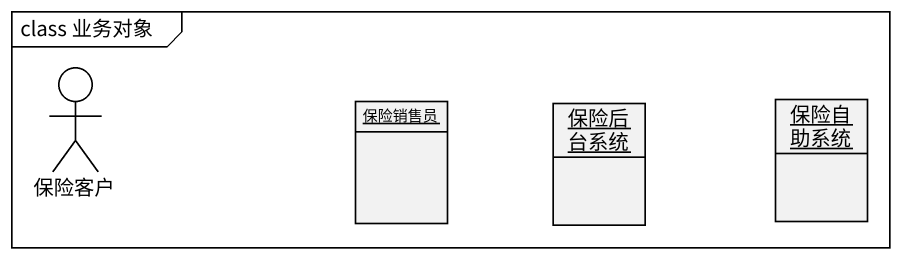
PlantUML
@startuml
mainframe class 业务对象
allowmixing
hide circle
hide empty members
actor 保险客户
object 保险销售员
object 保险后台系统
object 保险自助系统
@enduml
